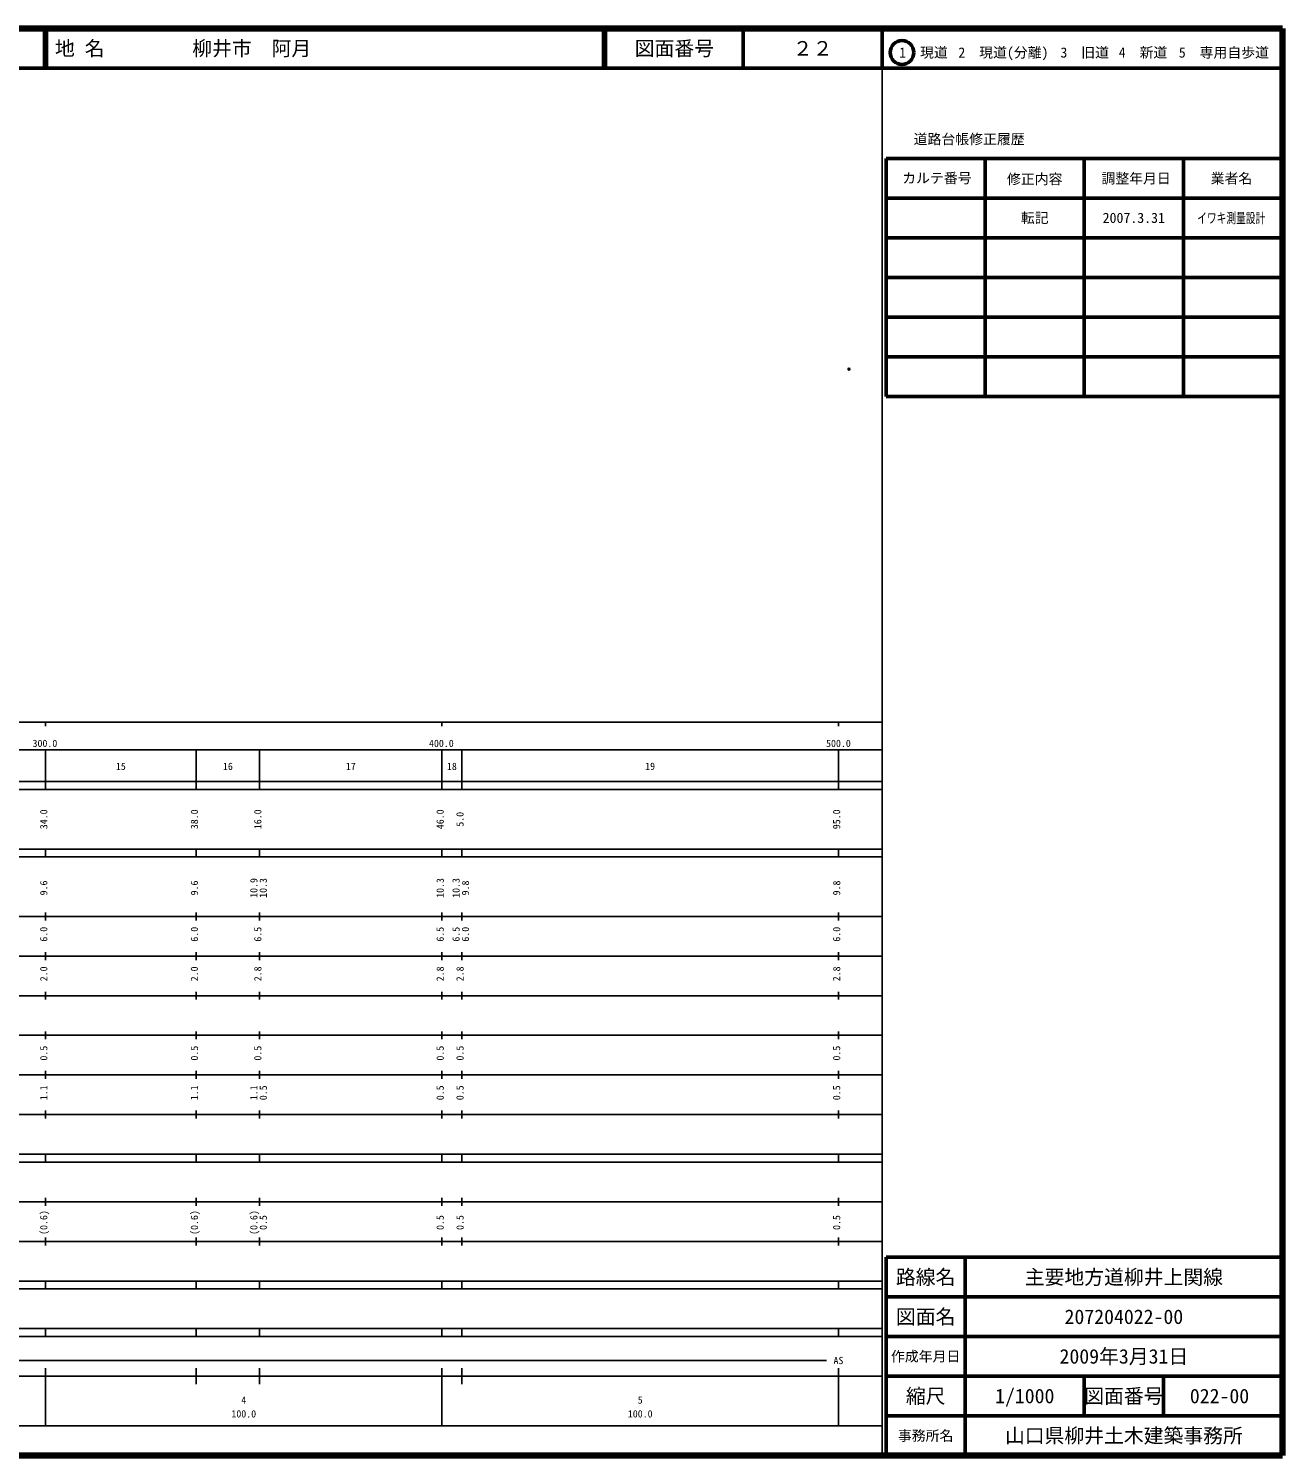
# Model space of a CAD drawing. Units: millimetres on the paper. Extents: x 40 to 680, y 20 to 380.
# Drawn here: x 363.7 to 680, y 20 to 380 of the extents above; entities that cross this region are included whole.
import ezdxf
from ezdxf.enums import TextEntityAlignment as Align

# ---------------------------------------------------------------- set-up
doc = ezdxf.new("R2010")
doc.units = ezdxf.units.MM
doc.header["$PDMODE"] = 32
doc.header["$PDSIZE"] = 0.5
doc.layers.add('M-OTRS', color=6, linetype='Continuous')
doc.layers.add('M-TTL-TXT', color=7, linetype='Continuous')
for name, color, linetype, lineweight in [('M-TTL', 2, 'Continuous', 140), ('M-TTL-BAND', 7, 'Continuous', 25), ('M-TTL-FRAM', 2, 'Continuous', 50), ('M-TTL-LINE', 7, 'Continuous', 50)]:
    doc.layers.add(name, color=color, linetype=linetype, lineweight=lineweight)
doc.styles.add('ＭＳ ゴシック', font='')
doc.styles.get('ＭＳ ゴシック').set_extended_font_data('MS Gothic')

msp = doc.modelspace()

# ---------------------------------------------------------------- linework, layer by layer
at = {"layer": 'M-OTRS'}
msp.add_point((570.663, 294.078), dxfattribs=at)
at = {"layer": 'M-TTL'}
for p, q in [((680, 380), (40, 380)), ((680, 20), (680, 380)), ((40, 20), (680, 20))]:
    msp.add_line(p, q, dxfattribs=at)
at = {"layer": 'M-TTL-BAND'}
for p, q in [((579, 20), (579, 370)), ((40, 205), (579, 205)), ((368, 205), (368, 204)), ((468, 205), (468, 204)), ((568, 205), (568, 204)), ((68, 198), (579, 198)), ((368, 188), (368, 198)), ((406, 188), (406, 198)), ((422, 188), (422, 198)), ((468, 188), (468, 198)), ((473, 188), (473, 198)), ((568, 188), (568, 198)), ((40, 190), (579, 190)), ((40, 188), (579, 188)), ((40, 173), (579, 173)), ((368, 171), (368, 173)), ((406, 171), (406, 173)), ((422, 171), (422, 173)), ((468, 171), (468, 173)), ((473, 171), (473, 173)), ((568, 171), (568, 173)), ((40, 171), (579, 171)), ((40, 156), (579, 156)), ((368, 155), (368, 157)), ((406, 155), (406, 157)), ((422, 155), (422, 157)), ((468, 155), (468, 157)), ((473, 155), (473, 157)), ((568, 155), (568, 157)), ((46, 146), (579, 146)), ((368, 145), (368, 147)), ((406, 145), (406, 147)), ((422, 145), (422, 147)), ((468, 145), (468, 147)), ((473, 145), (473, 147)), ((568, 145), (568, 147)), ((368, 135), (368, 137)), ((406, 135), (406, 137)), ((422, 135), (422, 137)), ((468, 135), (468, 137)), ((473, 135), (473, 137)), ((568, 135), (568, 137)), ((52, 136), (579, 136)), ((46, 126), (579, 126)), ((368, 125), (368, 127)), ((406, 125), (406, 127)), ((422, 125), (422, 127)), ((468, 125), (468, 127)), ((473, 125), (473, 127)), ((568, 125), (568, 127)), ((52, 116), (579, 116)), ((368, 115), (368, 117)), ((406, 115), (406, 117)), ((422, 115), (422, 117)), ((468, 115), (468, 117)), ((473, 115), (473, 117)), ((568, 115), (568, 117)), ((46, 106), (579, 106)), ((368, 105), (368, 107)), ((406, 105), (406, 107)), ((422, 105), (422, 107)), ((468, 105), (468, 107)), ((473, 105), (473, 107)), ((568, 105), (568, 107)), ((40, 96), (579, 96)), ((40, 94), (579, 94)), ((368, 94), (368, 96)), ((406, 94), (406, 96)), ((422, 94), (422, 96)), ((468, 94), (468, 96)), ((473, 94), (473, 96)), ((568, 94), (568, 96)), ((49, 84), (579, 84)), ((368, 83), (368, 85)), ((406, 83), (406, 85)), ((422, 83), (422, 85)), ((468, 83), (468, 85)), ((473, 83), (473, 85)), ((568, 83), (568, 85)), ((40, 74), (579, 74)), ((368, 73), (368, 75)), ((406, 73), (406, 75)), ((422, 73), (422, 75)), ((468, 73), (468, 75)), ((473, 73), (473, 75)), ((568, 73), (568, 75)), ((40, 64), (579, 64)), ((40, 62), (579, 62)), ((368, 62), (368, 64)), ((406, 62), (406, 64)), ((422, 62), (422, 64)), ((468, 62), (468, 64)), ((473, 62), (473, 64)), ((568, 62), (568, 64)), ((40, 52), (579, 52)), ((368, 50), (368, 52)), ((406, 50), (406, 52)), ((422, 50), (422, 52)), ((468, 50), (468, 52)), ((473, 50), (473, 52)), ((568, 50), (568, 52)), ((40, 50), (579, 50)), ((71, 44), (565, 44)), ((40, 40), (579, 40)), ((368, 27.5), (368, 42)), ((406, 38), (406, 42)), ((422, 38), (422, 42)), ((468, 27.5), (468, 42)), ((473, 38), (473, 42)), ((568, 27.5), (568, 42)), ((68, 27.5), (579, 27.5))]:
    msp.add_line(p, q, dxfattribs=at)
at = {"layer": 'M-TTL-FRAM'}
for p, q in [((580, 347.197), (580, 287.197)), ((580, 347.197), (680, 347.197)), ((580, 287.197), (680, 287.197)), ((680, 70), (580, 70)), ((580, 70), (580, 20))]:
    msp.add_line(p, q, dxfattribs=at)
at = {"layer": 'M-TTL-LINE'}
for p, q in [((367.75, 380), (367.75, 370)), ((368.25, 380), (368.25, 370)), ((508.747, 380), (508.747, 370)), ((509.247, 380), (509.247, 370)), ((543.997, 380), (543.997, 370)), ((579, 380), (579, 370)), ((40, 370), (680, 370)), ((605, 347.197), (605, 287.197)), ((630, 347.197), (630, 287.197)), ((655, 347.197), (655, 287.197)), ((580, 337.197), (680, 337.197)), ((580, 327.197), (680, 327.197)), ((580, 317.197), (680, 317.197)), ((580, 307.197), (680, 307.197)), ((580, 297.197), (680, 297.197)), ((600, 70), (600, 20)), ((680, 60), (580, 60)), ((680, 50), (580, 50)), ((680, 40), (580, 40)), ((630, 40), (630, 30)), ((650, 40), (650, 30)), ((680, 30), (580, 30))]:
    msp.add_line(p, q, dxfattribs=at)
msp.add_circle((584.031, 373.958), 3, dxfattribs=at)

# ---------------------------------------------------------------- texts
at = {"layer": 'M-TTL-BAND', "style": 'ＭＳ ゴシック'}
for s, p in [('300.0', (367.844, 198.195)), ('400.0', (467.844, 198.195)), ('500.0', (568, 198.195)), ('500.0', (568, 198.195)), ('15', (387, 192.405)), ('16', (414, 192.405)), ('17', (445, 192.405)), ('18', (470.5, 192.405)), ('19', (520.5, 192.405)), ('AS', (568, 42.5)), ('4', (418, 32.523)), ('5', (518, 32.523)), ('100.0', (418, 29.033)), ('100.0', (518, 29.033))]:
    msp.add_text(s, height=1.833, dxfattribs=at).set_placement(p, align=Align.BOTTOM_CENTER)
for s, p in [('34.0', (369, 180.5)), ('38.0', (407, 180.5)), ('16.0', (423, 180.5)), ('46.0', (469, 180.5)), ('5.0', (474, 180.5)), ('95.0', (569, 180.5)), ('9.6', (369, 163.174)), ('9.6', (407, 163.174)), ('10.9', (422, 163.174)), ('10.3', (424.37, 163.174)), ('10.3', (469, 163.174)), ('10.3', (473, 163.174)), ('9.8', (475.37, 163.174)), ('9.8', (569, 163.174)), ('6.0', (369, 151.5)), ('6.0', (407, 151.5)), ('6.5', (423, 151.5)), ('6.5', (469, 151.5)), ('6.5', (473, 151.5)), ('6.0', (475.37, 151.5)), ('6.0', (569, 151.5)), ('2.0', (369, 141.5)), ('2.0', (407, 141.5)), ('2.8', (423, 141.5)), ('2.8', (469, 141.5)), ('2.8', (474, 141.5)), ('2.8', (569, 141.5)), ('0.5', (369, 121.5)), ('0.5', (407, 121.5)), ('0.5', (423, 121.5)), ('0.5', (469, 121.5)), ('0.5', (474, 121.5)), ('0.5', (569, 121.5)), ('1.1', (369, 111.5)), ('1.1', (407, 111.5)), ('1.1', (422, 111.5)), ('0.5', (424.37, 111.5)), ('0.5', (469, 111.5)), ('0.5', (474, 111.5)), ('0.5', (569, 111.5)), ('(0.6)', (369, 78.764)), ('(0.6)', (407, 78.764)), ('(0.6)', (422, 78.764)), ('0.5', (424.37, 78.764)), ('0.5', (469, 78.764)), ('0.5', (474, 78.764)), ('0.5', (569, 78.764))]:
    msp.add_text(s, height=1.833, rotation=90, dxfattribs=at).set_placement(p, align=Align.BOTTOM_CENTER)
at = {"layer": 'M-TTL-TXT', "style": 'ＭＳ ゴシック'}
for s, p in [('地 名', (370.38, 375)), ('柳井市\u3000阿月', (405.024, 375))]:
    msp.add_text(s, height=3.666, dxfattribs=at).set_placement(p, align=Align.MIDDLE_LEFT)
for s, height, p in [('図面番号', 3.666, (526.622, 375)), ('２２', 3.666, (561.497, 375)), ('1\u3000現道', 2.566, (589.448, 373.958)), ('2\u3000現道(分離)', 2.566, (609.619, 373.958)), ('3\u3000旧道', 2.566, (630.121, 373.958)), ('4\u3000新道', 2.566, (644.824, 373.958)), ('5\u3000専用自歩道', 2.566, (665.228, 373.958)), ('道路台帳修正履歴', 2.566, (600.968, 352.113)), ('カルテ番号', 2.566, (592.839, 342.277)), ('修正内容', 2.566, (617.509, 342.023)), ('調整年月日', 2.566, (643.089, 342.197)), ('業者名', 2.566, (667.134, 342.197)), ('転記', 2.566, (617.5, 332.245)), ('2007.3.31', 2.566, (642.5, 332.245)), ('路線名', 3.666, (590, 65)), ('路線名', 3.666, (590, 65)), ('主要地方道柳井上関線', 3.666, (640, 65)), ('図面名', 3.666, (590, 55)), ('図面名', 3.666, (590, 55)), ('207204022-00', 3.666, (640, 55)), ('2009年3月31日', 3.666, (640, 45)), ('作成年月日', 2.566, (590, 45)), ('作成年月日', 2.566, (590, 45)), ('縮尺', 3.666, (590, 35)), ('縮尺', 3.666, (590, 35)), ('1/1000', 3.666, (615, 35)), ('図面番号', 3.666, (640, 35)), ('図面番号', 3.666, (640, 35)), ('022-00', 3.666, (664.125, 35)), ('事務所名', 2.566, (590, 25)), ('事務所名', 2.566, (590, 25)), ('山口県柳井土木建築事務所', 3.666, (640, 25))]:
    msp.add_text(s, height=height, dxfattribs=at).set_placement(p, align=Align.MIDDLE_CENTER)
at = {"layer": 'M-TTL-TXT', "style": 'ＭＳ ゴシック', "width": 0.7}
msp.add_text('イワキ測量設計', height=2.566, dxfattribs=at).set_placement((667.077, 332.189), align=Align.MIDDLE_CENTER)

doc.saveas('drawing.dxf')
